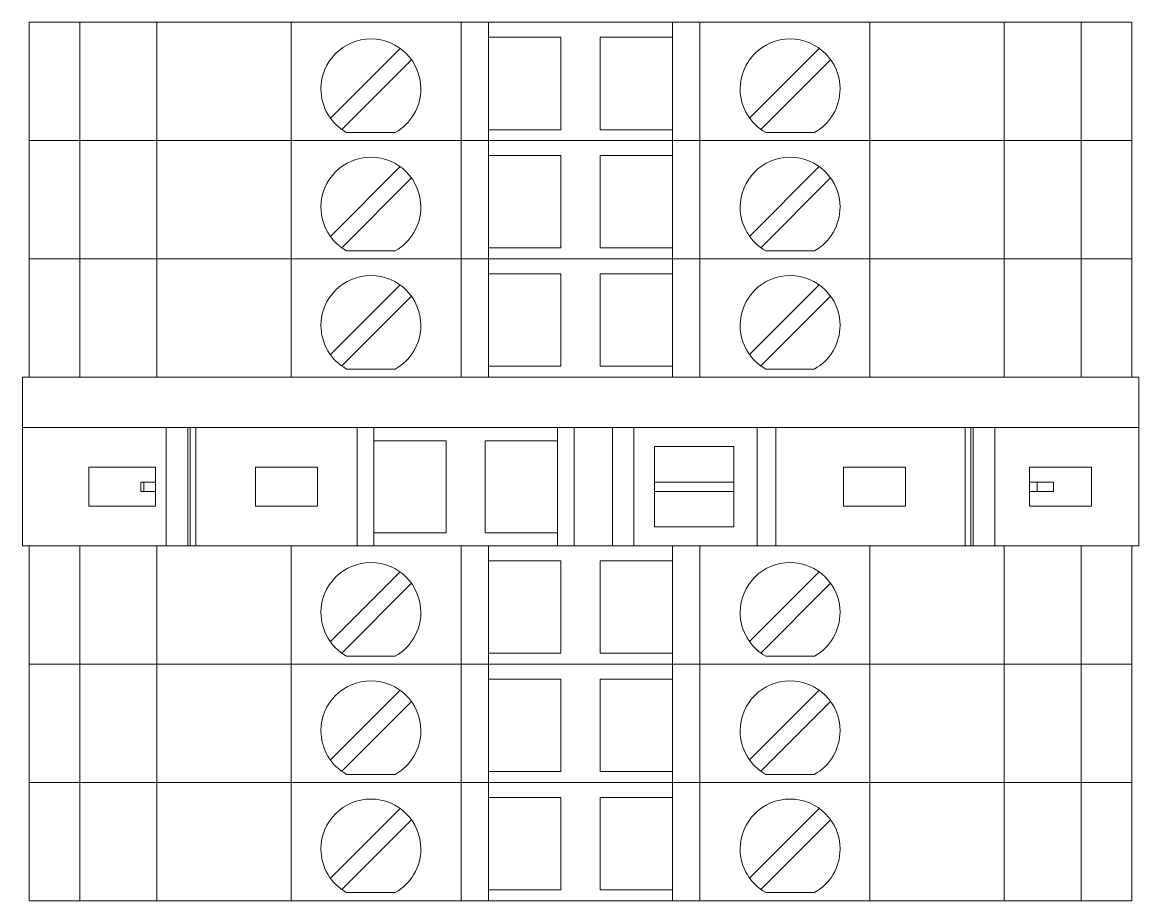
# Model space of a CAD drawing. Header units: millimetres. Extents: x 1880 to 4113, y 771 to 2990.
# Drawn here: x 2250.29 to 2298.89, y 1409.61 to 1447.86 of the extents above; entities that cross this region are included whole.
import ezdxf

# ---------------------------------------------------------------- set-up
doc = ezdxf.new("R2010")
doc.units = ezdxf.units.MM
doc.layers.add('000-PI-Oprema', color=30, linetype='Continuous', lineweight=5)
doc.layers.add('000-PI-ORMAR', color=2, linetype='Continuous')

msp = doc.modelspace()

# ---------------------------------------------------------------- linework, layer by layer
at = {"color": 0, "linetype": 'ByBlock', "lineweight": 0, "ltscale": 0.25}
msp.add_lwpolyline([(2250.29, 1432.413), (2250.29, 1425.063), (2298.89, 1425.063), (2298.89, 1432.413), (2250.29, 1432.413)], dxfattribs=at)
at = {"layer": '000-PI-Oprema', "color": 0, "linetype": 'ByBlock', "lineweight": 0}
for p, q in [((2250.29, 1432.413), (2250.29, 1425.063)), ((2298.89, 1432.413), (2250.29, 1432.413)), ((2298.89, 1425.063), (2298.89, 1432.413)), ((2256.555, 1430.213), (2250.29, 1430.213)), ((2256.555, 1425.063), (2256.555, 1430.213)), ((2257.492, 1430.213), (2256.555, 1430.213)), ((2257.492, 1425.063), (2257.492, 1430.213)), ((2257.592, 1430.213), (2257.492, 1430.213)), ((2257.592, 1430.213), (2257.592, 1425.063)), ((2257.85, 1430.213), (2257.592, 1430.213)), ((2257.85, 1430.213), (2257.85, 1425.063)), ((2264.871, 1430.213), (2257.85, 1430.213)), ((2264.871, 1430.213), (2265.59, 1430.213)), ((2264.871, 1425.063), (2264.871, 1430.213)), ((2265.59, 1429.638), (2265.59, 1430.213)), ((2265.59, 1430.213), (2273.59, 1430.213)), ((2273.59, 1430.213), (2273.59, 1429.638)), ((2273.59, 1430.213), (2274.308, 1430.213)), ((2274.308, 1430.213), (2275.98, 1430.213)), ((2274.308, 1425.063), (2274.308, 1430.213)), ((2276.905, 1430.213), (2275.98, 1430.213)), ((2275.98, 1430.213), (2275.98, 1425.063)), ((2282.279, 1430.213), (2276.905, 1430.213)), ((2276.905, 1430.213), (2276.905, 1425.063)), ((2282.279, 1430.213), (2282.279, 1425.063)), ((2283.099, 1430.213), (2282.279, 1430.213)), ((2283.099, 1425.063), (2283.099, 1430.213)), ((2283.099, 1430.213), (2291.329, 1430.213)), ((2291.329, 1430.213), (2291.329, 1425.063)), ((2291.329, 1430.213), (2291.587, 1430.213)), ((2291.587, 1425.063), (2291.587, 1430.213)), ((2291.587, 1430.213), (2291.688, 1430.213)), ((2292.624, 1430.213), (2291.688, 1430.213)), ((2291.688, 1425.063), (2291.688, 1430.213)), ((2292.624, 1430.213), (2298.89, 1430.213)), ((2292.624, 1425.063), (2292.624, 1430.213)), ((2265.59, 1425.638), (2265.59, 1429.638)), ((2265.59, 1429.638), (2268.74, 1429.638)), ((2268.74, 1429.638), (2268.74, 1425.638)), ((2270.44, 1429.638), (2273.59, 1429.638)), ((2270.44, 1425.638), (2270.44, 1429.638)), ((2273.59, 1429.638), (2273.59, 1425.638)), ((2277.815, 1429.388), (2281.265, 1429.388)), ((2277.815, 1427.838), (2277.815, 1429.388)), ((2281.265, 1429.388), (2281.265, 1427.838)), ((2253.19, 1426.788), (2253.19, 1428.488)), ((2253.19, 1428.488), (2256.09, 1428.488)), ((2256.09, 1428.488), (2256.09, 1427.838)), ((2260.44, 1428.488), (2263.14, 1428.488)), ((2260.44, 1426.788), (2260.44, 1428.488)), ((2263.14, 1428.488), (2263.14, 1426.788)), ((2286.04, 1428.488), (2288.74, 1428.488)), ((2286.04, 1426.788), (2286.04, 1428.488)), ((2288.74, 1428.488), (2288.74, 1426.788)), ((2294.14, 1427.838), (2294.14, 1428.488)), ((2294.14, 1428.488), (2296.84, 1428.488)), ((2296.84, 1428.488), (2296.84, 1426.788)), ((2255.575, 1427.838), (2255.444, 1427.838)), ((2255.444, 1427.438), (2255.444, 1427.838)), ((2255.575, 1427.438), (2255.444, 1427.438)), ((2255.575, 1427.838), (2255.575, 1427.438)), ((2255.575, 1427.838), (2256.09, 1427.838)), ((2255.575, 1427.438), (2256.09, 1427.438)), ((2256.09, 1427.838), (2256.09, 1427.438)), ((2256.09, 1427.438), (2256.09, 1426.788)), ((2277.815, 1427.838), (2281.265, 1427.838)), ((2277.815, 1427.438), (2277.815, 1427.838)), ((2277.815, 1427.438), (2281.265, 1427.438)), ((2277.815, 1425.888), (2277.815, 1427.438)), ((2281.265, 1427.838), (2281.265, 1427.438)), ((2281.265, 1427.438), (2281.265, 1425.888)), ((2294.14, 1427.438), (2294.14, 1427.838)), ((2294.14, 1427.838), (2294.475, 1427.838)), ((2294.14, 1427.438), (2294.475, 1427.438)), ((2294.14, 1426.788), (2294.14, 1427.438)), ((2294.475, 1427.838), (2294.475, 1427.438)), ((2295.175, 1427.838), (2294.475, 1427.838)), ((2295.175, 1427.438), (2294.475, 1427.438)), ((2295.175, 1427.838), (2295.175, 1427.438)), ((2256.09, 1426.788), (2253.19, 1426.788)), ((2263.14, 1426.788), (2260.44, 1426.788)), ((2288.74, 1426.788), (2286.04, 1426.788)), ((2296.84, 1426.788), (2294.14, 1426.788)), ((2268.74, 1425.638), (2265.59, 1425.638)), ((2265.59, 1425.063), (2265.59, 1425.638)), ((2273.59, 1425.638), (2270.44, 1425.638)), ((2273.59, 1425.638), (2273.59, 1425.063)), ((2281.265, 1425.888), (2277.815, 1425.888)), ((2257.492, 1425.063), (2256.555, 1425.063)), ((2257.592, 1425.063), (2257.492, 1425.063)), ((2257.85, 1425.063), (2257.592, 1425.063)), ((2264.871, 1425.063), (2265.59, 1425.063))]:
    msp.add_line(p, q, dxfattribs=at)
at = {"layer": '000-PI-Oprema', "color": 0, "linetype": 'ByBlock', "lineweight": 0, "ltscale": 0.25}
msp.add_line((2298.89, 1425.063), (2250.29, 1425.063), dxfattribs=at)
at = {"layer": '000-PI-ORMAR', "color": 0, "linetype": 'ByBlock', "lineweight": 0}
for p, q in [((2250.59, 1447.863), (2250.59, 1447.863)), ((2250.59, 1447.863), (2251.272, 1447.863)), ((2250.59, 1442.713), (2250.59, 1447.863)), ((2251.59, 1447.863), (2251.272, 1447.863)), ((2251.59, 1447.863), (2251.59, 1447.863)), ((2252.79, 1447.863), (2251.59, 1447.863)), ((2252.79, 1447.863), (2252.79, 1447.863)), ((2254.381, 1447.863), (2252.79, 1447.863)), ((2252.79, 1442.713), (2252.79, 1447.863)), ((2256.524, 1447.863), (2254.381, 1447.863)), ((2254.84, 1447.863), (2254.84, 1447.863)), ((2256.151, 1442.713), (2256.151, 1447.863)), ((2256.907, 1447.863), (2256.524, 1447.863)), ((2259.415, 1447.863), (2256.907, 1447.863)), ((2257.39, 1447.863), (2257.39, 1447.863)), ((2258.29, 1447.863), (2258.29, 1447.863)), ((2261.99, 1447.863), (2259.415, 1447.863)), ((2269.39, 1447.863), (2261.99, 1447.863)), ((2261.99, 1442.713), (2261.99, 1447.863)), ((2270.59, 1447.863), (2269.39, 1447.863)), ((2269.39, 1442.713), (2269.39, 1447.863)), ((2270.59, 1447.863), (2270.59, 1447.863)), ((2278.59, 1447.863), (2270.59, 1447.863)), ((2270.59, 1442.713), (2270.59, 1447.863)), ((2278.59, 1447.863), (2278.59, 1447.863)), ((2279.79, 1447.863), (2278.59, 1447.863)), ((2278.59, 1442.713), (2278.59, 1447.863)), ((2287.19, 1447.863), (2279.79, 1447.863)), ((2279.79, 1442.713), (2279.79, 1447.863)), ((2284.39, 1447.863), (2284.39, 1447.863)), ((2289.764, 1447.863), (2287.19, 1447.863)), ((2287.19, 1442.713), (2287.19, 1447.863)), ((2289.44, 1447.863), (2289.44, 1447.863)), ((2292.272, 1447.863), (2289.764, 1447.863)), ((2292.09, 1447.863), (2292.09, 1447.863)), ((2292.655, 1447.863), (2292.272, 1447.863)), ((2294.798, 1447.863), (2292.655, 1447.863)), ((2293.029, 1442.713), (2293.029, 1447.863)), ((2294.34, 1447.863), (2294.34, 1447.863)), ((2296.39, 1447.863), (2294.798, 1447.863)), ((2296.39, 1447.863), (2296.39, 1447.863)), ((2296.39, 1447.863), (2298.59, 1447.863)), ((2296.39, 1442.713), (2296.39, 1447.863)), ((2298.59, 1447.863), (2298.59, 1447.863)), ((2298.59, 1442.713), (2298.59, 1447.863)), ((2270.59, 1447.213), (2270.59, 1447.213)), ((2270.59, 1447.213), (2273.74, 1447.213)), ((2273.74, 1447.213), (2273.74, 1443.188)), ((2273.74, 1447.213), (2273.74, 1447.213)), ((2275.44, 1447.213), (2278.59, 1447.213)), ((2275.44, 1443.188), (2275.44, 1447.213)), ((2275.44, 1447.213), (2275.44, 1447.213)), ((2278.59, 1447.213), (2278.59, 1447.213)), ((2266.735, 1446.729), (2263.699, 1443.693)), ((2266.735, 1446.729), (2266.735, 1446.729)), ((2284.985, 1446.729), (2281.949, 1443.693)), ((2284.985, 1446.729), (2284.985, 1446.729)), ((2264.194, 1443.198), (2267.23, 1446.234)), ((2267.23, 1446.234), (2267.23, 1446.234)), ((2269.39, 1443.663), (2269.39, 1446.263)), ((2269.39, 1446.263), (2269.39, 1446.263)), ((2279.79, 1446.263), (2279.79, 1446.263)), ((2279.79, 1443.663), (2279.79, 1446.263)), ((2282.444, 1443.198), (2285.48, 1446.234)), ((2285.48, 1446.234), (2285.48, 1446.234)), ((2263.699, 1443.693), (2263.699, 1443.693)), ((2269.39, 1443.663), (2269.39, 1443.663)), ((2279.79, 1443.663), (2279.79, 1443.663)), ((2281.949, 1443.693), (2281.949, 1443.693)), ((2264.194, 1443.198), (2264.194, 1443.198)), ((2264.406, 1443.063), (2264.406, 1443.063)), ((2264.406, 1443.063), (2266.523, 1443.063)), ((2266.523, 1443.063), (2266.523, 1443.063)), ((2270.59, 1443.188), (2270.59, 1443.188)), ((2273.74, 1443.188), (2270.59, 1443.188)), ((2273.74, 1443.188), (2273.74, 1443.188)), ((2278.59, 1443.188), (2275.44, 1443.188)), ((2275.44, 1443.188), (2275.44, 1443.188)), ((2278.59, 1443.188), (2278.59, 1443.188)), ((2282.444, 1443.198), (2282.444, 1443.198)), ((2282.656, 1443.063), (2282.656, 1443.063)), ((2282.656, 1443.063), (2284.773, 1443.063)), ((2284.773, 1443.063), (2284.773, 1443.063)), ((2250.59, 1442.713), (2250.59, 1442.713)), ((2250.59, 1442.713), (2251.272, 1442.713)), ((2250.59, 1442.713), (2250.59, 1442.713)), ((2250.59, 1442.713), (2251.272, 1442.713)), ((2250.59, 1437.563), (2250.59, 1442.713)), ((2251.59, 1442.713), (2251.272, 1442.713)), ((2251.59, 1442.713), (2251.272, 1442.713)), ((2252.79, 1442.713), (2251.59, 1442.713)), ((2251.59, 1442.713), (2251.59, 1442.713)), ((2251.59, 1442.713), (2251.59, 1442.713)), ((2252.79, 1442.713), (2251.59, 1442.713)), ((2252.09, 1442.713), (2252.09, 1442.713)), ((2254.381, 1442.713), (2252.79, 1442.713)), ((2252.79, 1442.713), (2252.79, 1442.713)), ((2252.79, 1442.713), (2252.79, 1442.713)), ((2254.381, 1442.713), (2252.79, 1442.713)), ((2252.79, 1437.563), (2252.79, 1442.713)), ((2256.524, 1442.713), (2254.381, 1442.713)), ((2256.524, 1442.713), (2254.381, 1442.713)), ((2254.84, 1442.713), (2254.84, 1442.713)), ((2254.84, 1442.713), (2254.84, 1442.713)), ((2256.151, 1437.563), (2256.151, 1442.713)), ((2256.524, 1442.713), (2256.907, 1442.713)), ((2256.907, 1442.713), (2256.524, 1442.713)), ((2256.907, 1442.713), (2259.415, 1442.713)), ((2259.415, 1442.713), (2256.907, 1442.713)), ((2257.39, 1442.713), (2257.39, 1442.713)), ((2257.39, 1442.713), (2257.39, 1442.713)), ((2258.29, 1442.713), (2258.29, 1442.713)), ((2258.29, 1442.713), (2258.29, 1442.713)), ((2258.59, 1442.713), (2258.59, 1442.713)), ((2261.99, 1442.713), (2259.415, 1442.713)), ((2261.99, 1442.713), (2259.415, 1442.713)), ((2269.39, 1442.713), (2261.99, 1442.713)), ((2269.39, 1442.713), (2261.99, 1442.713)), ((2261.99, 1437.563), (2261.99, 1442.713)), ((2270.59, 1442.713), (2269.39, 1442.713)), ((2270.59, 1442.713), (2269.39, 1442.713)), ((2269.39, 1437.563), (2269.39, 1442.713)), ((2278.59, 1442.713), (2270.59, 1442.713)), ((2270.59, 1442.713), (2270.59, 1442.713)), ((2270.59, 1442.713), (2270.59, 1442.713)), ((2278.59, 1442.713), (2270.59, 1442.713)), ((2270.59, 1437.563), (2270.59, 1442.713)), ((2279.79, 1442.713), (2278.59, 1442.713)), ((2278.59, 1442.713), (2278.59, 1442.713)), ((2278.59, 1442.713), (2278.59, 1442.713)), ((2279.79, 1442.713), (2278.59, 1442.713)), ((2278.59, 1437.563), (2278.59, 1442.713)), ((2287.19, 1442.713), (2279.79, 1442.713)), ((2287.19, 1442.713), (2279.79, 1442.713)), ((2279.79, 1437.563), (2279.79, 1442.713)), ((2284.39, 1442.713), (2284.39, 1442.713)), ((2284.39, 1442.713), (2284.39, 1442.713)), ((2289.764, 1442.713), (2287.19, 1442.713)), ((2289.764, 1442.713), (2287.19, 1442.713)), ((2287.19, 1437.563), (2287.19, 1442.713)), ((2289.44, 1442.713), (2289.44, 1442.713)), ((2289.44, 1442.713), (2289.44, 1442.713)), ((2289.764, 1442.713), (2292.272, 1442.713)), ((2292.272, 1442.713), (2289.764, 1442.713)), ((2290.59, 1442.713), (2290.59, 1442.713)), ((2292.09, 1442.713), (2292.09, 1442.713)), ((2292.09, 1442.713), (2292.09, 1442.713)), ((2292.272, 1442.713), (2292.655, 1442.713)), ((2292.655, 1442.713), (2292.272, 1442.713)), ((2294.798, 1442.713), (2292.655, 1442.713)), ((2294.798, 1442.713), (2292.655, 1442.713)), ((2293.029, 1437.563), (2293.029, 1442.713)), ((2294.34, 1442.713), (2294.34, 1442.713)), ((2294.34, 1442.713), (2294.34, 1442.713)), ((2296.39, 1442.713), (2294.798, 1442.713)), ((2296.39, 1442.713), (2294.798, 1442.713)), ((2296.39, 1442.713), (2298.59, 1442.713)), ((2296.39, 1442.713), (2296.39, 1442.713)), ((2296.39, 1442.713), (2296.39, 1442.713)), ((2296.39, 1442.713), (2298.59, 1442.713)), ((2296.39, 1437.563), (2296.39, 1442.713)), ((2298.59, 1442.713), (2298.59, 1442.713)), ((2298.59, 1442.713), (2298.59, 1442.713)), ((2298.59, 1437.563), (2298.59, 1442.713)), ((2270.59, 1442.063), (2270.59, 1442.063)), ((2270.59, 1442.063), (2273.74, 1442.063)), ((2273.74, 1442.063), (2273.74, 1438.038)), ((2273.74, 1442.063), (2273.74, 1442.063)), ((2275.44, 1442.063), (2278.59, 1442.063)), ((2275.44, 1438.038), (2275.44, 1442.063)), ((2275.44, 1442.063), (2275.44, 1442.063)), ((2278.59, 1442.063), (2278.59, 1442.063)), ((2266.735, 1441.579), (2263.699, 1438.543)), ((2266.735, 1441.579), (2266.735, 1441.579)), ((2284.985, 1441.579), (2281.949, 1438.543)), ((2284.985, 1441.579), (2284.985, 1441.579)), ((2264.194, 1438.048), (2267.23, 1441.084)), ((2267.23, 1441.084), (2267.23, 1441.084)), ((2269.39, 1438.513), (2269.39, 1441.113)), ((2269.39, 1441.113), (2269.39, 1441.113)), ((2279.79, 1441.113), (2279.79, 1441.113)), ((2279.79, 1438.513), (2279.79, 1441.113)), ((2282.444, 1438.048), (2285.48, 1441.084)), ((2285.48, 1441.084), (2285.48, 1441.084)), ((2263.699, 1438.543), (2263.699, 1438.543)), ((2269.39, 1438.513), (2269.39, 1438.513)), ((2279.79, 1438.513), (2279.79, 1438.513)), ((2281.949, 1438.543), (2281.949, 1438.543)), ((2264.194, 1438.048), (2264.194, 1438.048)), ((2264.406, 1437.913), (2264.406, 1437.913)), ((2264.406, 1437.913), (2266.523, 1437.913)), ((2266.523, 1437.913), (2266.523, 1437.913)), ((2270.59, 1438.038), (2270.59, 1438.038)), ((2273.74, 1438.038), (2270.59, 1438.038)), ((2273.74, 1438.038), (2273.74, 1438.038)), ((2278.59, 1438.038), (2275.44, 1438.038)), ((2275.44, 1438.038), (2275.44, 1438.038)), ((2278.59, 1438.038), (2278.59, 1438.038)), ((2282.444, 1438.048), (2282.444, 1438.048)), ((2282.656, 1437.913), (2282.656, 1437.913)), ((2282.656, 1437.913), (2284.773, 1437.913)), ((2284.773, 1437.913), (2284.773, 1437.913)), ((2250.59, 1437.563), (2250.59, 1437.563)), ((2250.59, 1437.563), (2251.272, 1437.563)), ((2250.59, 1437.563), (2250.59, 1437.563)), ((2250.59, 1437.563), (2251.272, 1437.563)), ((2250.59, 1432.413), (2250.59, 1437.563)), ((2251.59, 1437.563), (2251.272, 1437.563)), ((2251.59, 1437.563), (2251.272, 1437.563)), ((2252.79, 1437.563), (2251.59, 1437.563)), ((2251.59, 1437.563), (2251.59, 1437.563)), ((2251.59, 1437.563), (2251.59, 1437.563)), ((2252.79, 1437.563), (2251.59, 1437.563)), ((2252.09, 1437.563), (2252.09, 1437.563)), ((2254.381, 1437.563), (2252.79, 1437.563)), ((2252.79, 1437.563), (2252.79, 1437.563)), ((2252.79, 1437.563), (2252.79, 1437.563)), ((2254.381, 1437.563), (2252.79, 1437.563)), ((2252.79, 1432.413), (2252.79, 1437.563)), ((2256.524, 1437.563), (2254.381, 1437.563)), ((2256.524, 1437.563), (2254.381, 1437.563)), ((2254.84, 1437.563), (2254.84, 1437.563)), ((2254.84, 1437.563), (2254.84, 1437.563)), ((2256.151, 1432.413), (2256.151, 1437.563)), ((2256.524, 1437.563), (2256.907, 1437.563)), ((2256.907, 1437.563), (2256.524, 1437.563)), ((2256.907, 1437.563), (2259.415, 1437.563)), ((2259.415, 1437.563), (2256.907, 1437.563)), ((2257.39, 1437.563), (2257.39, 1437.563)), ((2257.39, 1437.563), (2257.39, 1437.563)), ((2258.29, 1437.563), (2258.29, 1437.563)), ((2258.29, 1437.563), (2258.29, 1437.563)), ((2258.59, 1437.563), (2258.59, 1437.563)), ((2261.99, 1437.563), (2259.415, 1437.563)), ((2261.99, 1437.563), (2259.415, 1437.563)), ((2269.39, 1437.563), (2261.99, 1437.563)), ((2269.39, 1437.563), (2261.99, 1437.563)), ((2261.99, 1432.413), (2261.99, 1437.563)), ((2270.59, 1437.563), (2269.39, 1437.563)), ((2270.59, 1437.563), (2269.39, 1437.563)), ((2269.39, 1432.413), (2269.39, 1437.563)), ((2278.59, 1437.563), (2270.59, 1437.563)), ((2270.59, 1437.563), (2270.59, 1437.563)), ((2270.59, 1437.563), (2270.59, 1437.563)), ((2278.59, 1437.563), (2270.59, 1437.563)), ((2270.59, 1432.413), (2270.59, 1437.563)), ((2279.79, 1437.563), (2278.59, 1437.563)), ((2278.59, 1437.563), (2278.59, 1437.563)), ((2278.59, 1437.563), (2278.59, 1437.563)), ((2279.79, 1437.563), (2278.59, 1437.563)), ((2278.59, 1432.413), (2278.59, 1437.563)), ((2287.19, 1437.563), (2279.79, 1437.563)), ((2287.19, 1437.563), (2279.79, 1437.563)), ((2279.79, 1432.413), (2279.79, 1437.563)), ((2284.39, 1437.563), (2284.39, 1437.563)), ((2284.39, 1437.563), (2284.39, 1437.563)), ((2289.764, 1437.563), (2287.19, 1437.563)), ((2289.764, 1437.563), (2287.19, 1437.563)), ((2287.19, 1432.413), (2287.19, 1437.563)), ((2289.44, 1437.563), (2289.44, 1437.563)), ((2289.44, 1437.563), (2289.44, 1437.563)), ((2289.764, 1437.563), (2292.272, 1437.563)), ((2292.272, 1437.563), (2289.764, 1437.563)), ((2290.59, 1437.563), (2290.59, 1437.563)), ((2292.09, 1437.563), (2292.09, 1437.563)), ((2292.09, 1437.563), (2292.09, 1437.563)), ((2292.272, 1437.563), (2292.655, 1437.563)), ((2292.655, 1437.563), (2292.272, 1437.563)), ((2294.798, 1437.563), (2292.655, 1437.563)), ((2294.798, 1437.563), (2292.655, 1437.563)), ((2293.029, 1432.413), (2293.029, 1437.563)), ((2294.34, 1437.563), (2294.34, 1437.563)), ((2294.34, 1437.563), (2294.34, 1437.563)), ((2296.39, 1437.563), (2294.798, 1437.563)), ((2296.39, 1437.563), (2294.798, 1437.563)), ((2296.39, 1437.563), (2298.59, 1437.563)), ((2296.39, 1437.563), (2296.39, 1437.563)), ((2296.39, 1437.563), (2296.39, 1437.563)), ((2296.39, 1437.563), (2298.59, 1437.563)), ((2296.39, 1432.413), (2296.39, 1437.563)), ((2298.59, 1437.563), (2298.59, 1437.563)), ((2298.59, 1437.563), (2298.59, 1437.563)), ((2298.59, 1432.413), (2298.59, 1437.563)), ((2270.59, 1436.913), (2270.59, 1436.913)), ((2270.59, 1436.913), (2273.74, 1436.913)), ((2273.74, 1436.913), (2273.74, 1432.888)), ((2273.74, 1436.913), (2273.74, 1436.913)), ((2275.44, 1436.913), (2278.59, 1436.913)), ((2275.44, 1432.888), (2275.44, 1436.913)), ((2275.44, 1436.913), (2275.44, 1436.913)), ((2278.59, 1436.913), (2278.59, 1436.913)), ((2266.735, 1436.429), (2263.699, 1433.393)), ((2266.735, 1436.429), (2266.735, 1436.429)), ((2284.985, 1436.429), (2281.949, 1433.393)), ((2284.985, 1436.429), (2284.985, 1436.429)), ((2264.194, 1432.898), (2267.23, 1435.934)), ((2267.23, 1435.934), (2267.23, 1435.934)), ((2269.39, 1433.363), (2269.39, 1435.963)), ((2269.39, 1435.963), (2269.39, 1435.963)), ((2279.79, 1435.963), (2279.79, 1435.963)), ((2279.79, 1433.363), (2279.79, 1435.963)), ((2282.444, 1432.898), (2285.48, 1435.934)), ((2285.48, 1435.934), (2285.48, 1435.934)), ((2263.699, 1433.393), (2263.699, 1433.393)), ((2269.39, 1433.363), (2269.39, 1433.363)), ((2279.79, 1433.363), (2279.79, 1433.363)), ((2281.949, 1433.393), (2281.949, 1433.393)), ((2264.194, 1432.898), (2264.194, 1432.898)), ((2264.406, 1432.763), (2264.406, 1432.763)), ((2264.406, 1432.763), (2266.523, 1432.763)), ((2266.523, 1432.763), (2266.523, 1432.763)), ((2270.59, 1432.888), (2270.59, 1432.888)), ((2273.74, 1432.888), (2270.59, 1432.888)), ((2273.74, 1432.888), (2273.74, 1432.888)), ((2278.59, 1432.888), (2275.44, 1432.888)), ((2275.44, 1432.888), (2275.44, 1432.888)), ((2278.59, 1432.888), (2278.59, 1432.888)), ((2282.444, 1432.898), (2282.444, 1432.898)), ((2282.656, 1432.763), (2282.656, 1432.763)), ((2282.656, 1432.763), (2284.773, 1432.763)), ((2284.773, 1432.763), (2284.773, 1432.763)), ((2250.59, 1432.413), (2250.59, 1432.413)), ((2250.59, 1432.413), (2251.272, 1432.413)), ((2251.59, 1432.413), (2251.272, 1432.413)), ((2252.79, 1432.413), (2251.59, 1432.413)), ((2251.59, 1432.413), (2251.59, 1432.413)), ((2252.09, 1432.413), (2252.09, 1432.413)), ((2254.381, 1432.413), (2252.79, 1432.413)), ((2252.79, 1432.413), (2252.79, 1432.413)), ((2256.524, 1432.413), (2254.381, 1432.413)), ((2254.84, 1432.413), (2254.84, 1432.413)), ((2256.524, 1432.413), (2256.907, 1432.413)), ((2256.907, 1432.413), (2259.415, 1432.413)), ((2257.39, 1432.413), (2257.39, 1432.413)), ((2258.29, 1432.413), (2258.29, 1432.413)), ((2258.59, 1432.413), (2258.59, 1432.413)), ((2261.99, 1432.413), (2259.415, 1432.413)), ((2269.39, 1432.413), (2261.99, 1432.413)), ((2270.59, 1432.413), (2269.39, 1432.413)), ((2278.59, 1432.413), (2270.59, 1432.413)), ((2270.59, 1432.413), (2270.59, 1432.413)), ((2279.79, 1432.413), (2278.59, 1432.413)), ((2278.59, 1432.413), (2278.59, 1432.413)), ((2287.19, 1432.413), (2279.79, 1432.413)), ((2284.39, 1432.413), (2284.39, 1432.413)), ((2289.764, 1432.413), (2287.19, 1432.413)), ((2289.44, 1432.413), (2289.44, 1432.413)), ((2289.764, 1432.413), (2292.272, 1432.413)), ((2290.59, 1432.413), (2290.59, 1432.413)), ((2292.09, 1432.413), (2292.09, 1432.413)), ((2292.272, 1432.413), (2292.655, 1432.413)), ((2294.798, 1432.413), (2292.655, 1432.413)), ((2294.34, 1432.413), (2294.34, 1432.413)), ((2296.39, 1432.413), (2294.798, 1432.413)), ((2296.39, 1432.413), (2298.59, 1432.413)), ((2296.39, 1432.413), (2296.39, 1432.413)), ((2298.59, 1432.413), (2298.59, 1432.413)), ((2250.59, 1425.063), (2250.59, 1425.063)), ((2250.59, 1425.063), (2251.272, 1425.063)), ((2250.59, 1419.913), (2250.59, 1425.063)), ((2251.59, 1425.063), (2251.272, 1425.063)), ((2251.59, 1425.063), (2251.59, 1425.063)), ((2252.79, 1425.063), (2251.59, 1425.063)), ((2252.79, 1425.063), (2252.79, 1425.063)), ((2254.381, 1425.063), (2252.79, 1425.063)), ((2252.79, 1419.913), (2252.79, 1425.063)), ((2256.524, 1425.063), (2254.381, 1425.063)), ((2254.84, 1425.063), (2254.84, 1425.063)), ((2256.151, 1419.913), (2256.151, 1425.063)), ((2256.907, 1425.063), (2256.524, 1425.063)), ((2259.415, 1425.063), (2256.907, 1425.063)), ((2257.39, 1425.063), (2257.39, 1425.063)), ((2258.29, 1425.063), (2258.29, 1425.063)), ((2261.99, 1425.063), (2259.415, 1425.063)), ((2269.39, 1425.063), (2261.99, 1425.063)), ((2261.99, 1419.913), (2261.99, 1425.063)), ((2270.59, 1425.063), (2269.39, 1425.063)), ((2269.39, 1419.913), (2269.39, 1425.063)), ((2270.59, 1425.063), (2270.59, 1425.063)), ((2278.59, 1425.063), (2270.59, 1425.063)), ((2270.59, 1419.913), (2270.59, 1425.063)), ((2278.59, 1425.063), (2278.59, 1425.063)), ((2279.79, 1425.063), (2278.59, 1425.063)), ((2278.59, 1419.913), (2278.59, 1425.063)), ((2287.19, 1425.063), (2279.79, 1425.063)), ((2279.79, 1419.913), (2279.79, 1425.063)), ((2284.39, 1425.063), (2284.39, 1425.063)), ((2289.764, 1425.063), (2287.19, 1425.063)), ((2287.19, 1419.913), (2287.19, 1425.063)), ((2289.44, 1425.063), (2289.44, 1425.063)), ((2292.272, 1425.063), (2289.764, 1425.063)), ((2292.09, 1425.063), (2292.09, 1425.063)), ((2292.655, 1425.063), (2292.272, 1425.063)), ((2294.798, 1425.063), (2292.655, 1425.063)), ((2293.029, 1419.913), (2293.029, 1425.063)), ((2294.34, 1425.063), (2294.34, 1425.063)), ((2296.39, 1425.063), (2294.798, 1425.063)), ((2296.39, 1425.063), (2296.39, 1425.063)), ((2296.39, 1425.063), (2298.59, 1425.063)), ((2296.39, 1419.913), (2296.39, 1425.063)), ((2298.59, 1425.063), (2298.59, 1425.063)), ((2298.59, 1419.913), (2298.59, 1425.063)), ((2270.59, 1424.413), (2270.59, 1424.413)), ((2270.59, 1424.413), (2273.74, 1424.413)), ((2273.74, 1424.413), (2273.74, 1420.388)), ((2273.74, 1424.413), (2273.74, 1424.413)), ((2275.44, 1424.413), (2278.59, 1424.413)), ((2275.44, 1420.388), (2275.44, 1424.413)), ((2275.44, 1424.413), (2275.44, 1424.413)), ((2278.59, 1424.413), (2278.59, 1424.413)), ((2266.735, 1423.929), (2263.699, 1420.893)), ((2266.735, 1423.929), (2266.735, 1423.929)), ((2284.985, 1423.929), (2281.949, 1420.893)), ((2284.985, 1423.929), (2284.985, 1423.929)), ((2264.194, 1420.398), (2267.23, 1423.434)), ((2267.23, 1423.434), (2267.23, 1423.434)), ((2269.39, 1420.863), (2269.39, 1423.463)), ((2269.39, 1423.463), (2269.39, 1423.463)), ((2279.79, 1423.463), (2279.79, 1423.463)), ((2279.79, 1420.863), (2279.79, 1423.463)), ((2282.444, 1420.398), (2285.48, 1423.434)), ((2285.48, 1423.434), (2285.48, 1423.434)), ((2263.699, 1420.893), (2263.699, 1420.893)), ((2269.39, 1420.863), (2269.39, 1420.863)), ((2279.79, 1420.863), (2279.79, 1420.863)), ((2281.949, 1420.893), (2281.949, 1420.893)), ((2264.194, 1420.398), (2264.194, 1420.398)), ((2264.406, 1420.263), (2264.406, 1420.263)), ((2264.406, 1420.263), (2266.523, 1420.263)), ((2266.523, 1420.263), (2266.523, 1420.263)), ((2270.59, 1420.388), (2270.59, 1420.388)), ((2273.74, 1420.388), (2270.59, 1420.388)), ((2273.74, 1420.388), (2273.74, 1420.388)), ((2278.59, 1420.388), (2275.44, 1420.388)), ((2275.44, 1420.388), (2275.44, 1420.388)), ((2278.59, 1420.388), (2278.59, 1420.388)), ((2282.444, 1420.398), (2282.444, 1420.398)), ((2282.656, 1420.263), (2282.656, 1420.263)), ((2282.656, 1420.263), (2284.773, 1420.263)), ((2284.773, 1420.263), (2284.773, 1420.263)), ((2250.59, 1419.913), (2250.59, 1419.913)), ((2250.59, 1419.913), (2251.272, 1419.913)), ((2250.59, 1419.913), (2250.59, 1419.913)), ((2250.59, 1419.913), (2251.272, 1419.913)), ((2250.59, 1414.763), (2250.59, 1419.913)), ((2251.59, 1419.913), (2251.272, 1419.913)), ((2251.59, 1419.913), (2251.272, 1419.913)), ((2252.79, 1419.913), (2251.59, 1419.913)), ((2251.59, 1419.913), (2251.59, 1419.913)), ((2251.59, 1419.913), (2251.59, 1419.913)), ((2252.79, 1419.913), (2251.59, 1419.913)), ((2252.09, 1419.913), (2252.09, 1419.913)), ((2254.381, 1419.913), (2252.79, 1419.913)), ((2252.79, 1419.913), (2252.79, 1419.913)), ((2252.79, 1419.913), (2252.79, 1419.913)), ((2254.381, 1419.913), (2252.79, 1419.913)), ((2252.79, 1414.763), (2252.79, 1419.913)), ((2256.524, 1419.913), (2254.381, 1419.913)), ((2256.524, 1419.913), (2254.381, 1419.913)), ((2254.84, 1419.913), (2254.84, 1419.913)), ((2254.84, 1419.913), (2254.84, 1419.913)), ((2256.151, 1414.763), (2256.151, 1419.913)), ((2256.524, 1419.913), (2256.907, 1419.913)), ((2256.907, 1419.913), (2256.524, 1419.913)), ((2256.907, 1419.913), (2259.415, 1419.913)), ((2259.415, 1419.913), (2256.907, 1419.913)), ((2257.39, 1419.913), (2257.39, 1419.913)), ((2257.39, 1419.913), (2257.39, 1419.913)), ((2258.29, 1419.913), (2258.29, 1419.913)), ((2258.29, 1419.913), (2258.29, 1419.913)), ((2258.59, 1419.913), (2258.59, 1419.913)), ((2261.99, 1419.913), (2259.415, 1419.913)), ((2261.99, 1419.913), (2259.415, 1419.913)), ((2269.39, 1419.913), (2261.99, 1419.913)), ((2269.39, 1419.913), (2261.99, 1419.913)), ((2261.99, 1414.763), (2261.99, 1419.913)), ((2270.59, 1419.913), (2269.39, 1419.913)), ((2270.59, 1419.913), (2269.39, 1419.913)), ((2269.39, 1414.763), (2269.39, 1419.913)), ((2278.59, 1419.913), (2270.59, 1419.913)), ((2270.59, 1419.913), (2270.59, 1419.913)), ((2270.59, 1419.913), (2270.59, 1419.913)), ((2278.59, 1419.913), (2270.59, 1419.913)), ((2270.59, 1414.763), (2270.59, 1419.913)), ((2279.79, 1419.913), (2278.59, 1419.913)), ((2278.59, 1419.913), (2278.59, 1419.913)), ((2278.59, 1419.913), (2278.59, 1419.913)), ((2279.79, 1419.913), (2278.59, 1419.913)), ((2278.59, 1414.763), (2278.59, 1419.913)), ((2287.19, 1419.913), (2279.79, 1419.913)), ((2287.19, 1419.913), (2279.79, 1419.913)), ((2279.79, 1414.763), (2279.79, 1419.913)), ((2284.39, 1419.913), (2284.39, 1419.913)), ((2284.39, 1419.913), (2284.39, 1419.913)), ((2289.764, 1419.913), (2287.19, 1419.913)), ((2289.764, 1419.913), (2287.19, 1419.913)), ((2287.19, 1414.763), (2287.19, 1419.913)), ((2289.44, 1419.913), (2289.44, 1419.913)), ((2289.44, 1419.913), (2289.44, 1419.913)), ((2289.764, 1419.913), (2292.272, 1419.913)), ((2292.272, 1419.913), (2289.764, 1419.913)), ((2290.59, 1419.913), (2290.59, 1419.913)), ((2292.09, 1419.913), (2292.09, 1419.913)), ((2292.09, 1419.913), (2292.09, 1419.913)), ((2292.272, 1419.913), (2292.655, 1419.913)), ((2292.655, 1419.913), (2292.272, 1419.913)), ((2294.798, 1419.913), (2292.655, 1419.913)), ((2294.798, 1419.913), (2292.655, 1419.913)), ((2293.029, 1414.763), (2293.029, 1419.913)), ((2294.34, 1419.913), (2294.34, 1419.913)), ((2294.34, 1419.913), (2294.34, 1419.913)), ((2296.39, 1419.913), (2294.798, 1419.913)), ((2296.39, 1419.913), (2294.798, 1419.913)), ((2296.39, 1419.913), (2298.59, 1419.913)), ((2296.39, 1419.913), (2296.39, 1419.913)), ((2296.39, 1419.913), (2296.39, 1419.913)), ((2296.39, 1419.913), (2298.59, 1419.913)), ((2296.39, 1414.763), (2296.39, 1419.913)), ((2298.59, 1419.913), (2298.59, 1419.913)), ((2298.59, 1419.913), (2298.59, 1419.913)), ((2298.59, 1414.763), (2298.59, 1419.913)), ((2270.59, 1419.263), (2270.59, 1419.263)), ((2270.59, 1419.263), (2273.74, 1419.263)), ((2273.74, 1419.263), (2273.74, 1415.238)), ((2273.74, 1419.263), (2273.74, 1419.263)), ((2275.44, 1419.263), (2278.59, 1419.263)), ((2275.44, 1415.238), (2275.44, 1419.263)), ((2275.44, 1419.263), (2275.44, 1419.263)), ((2278.59, 1419.263), (2278.59, 1419.263)), ((2266.735, 1418.779), (2263.699, 1415.743)), ((2266.735, 1418.779), (2266.735, 1418.779)), ((2284.985, 1418.779), (2281.949, 1415.743)), ((2284.985, 1418.779), (2284.985, 1418.779)), ((2264.194, 1415.248), (2267.23, 1418.284)), ((2267.23, 1418.284), (2267.23, 1418.284)), ((2269.39, 1415.713), (2269.39, 1418.313)), ((2269.39, 1418.313), (2269.39, 1418.313)), ((2279.79, 1418.313), (2279.79, 1418.313)), ((2279.79, 1415.713), (2279.79, 1418.313)), ((2282.444, 1415.248), (2285.48, 1418.284)), ((2285.48, 1418.284), (2285.48, 1418.284)), ((2263.699, 1415.743), (2263.699, 1415.743)), ((2281.949, 1415.743), (2281.949, 1415.743)), ((2264.194, 1415.248), (2264.194, 1415.248)), ((2269.39, 1415.713), (2269.39, 1415.713)), ((2270.59, 1415.238), (2270.59, 1415.238)), ((2273.74, 1415.238), (2270.59, 1415.238)), ((2273.74, 1415.238), (2273.74, 1415.238)), ((2278.59, 1415.238), (2275.44, 1415.238)), ((2275.44, 1415.238), (2275.44, 1415.238)), ((2278.59, 1415.238), (2278.59, 1415.238)), ((2279.79, 1415.713), (2279.79, 1415.713)), ((2282.444, 1415.248), (2282.444, 1415.248)), ((2250.59, 1414.763), (2250.59, 1414.763)), ((2250.59, 1414.763), (2251.272, 1414.763)), ((2250.59, 1414.763), (2250.59, 1414.763)), ((2250.59, 1414.763), (2251.272, 1414.763)), ((2250.59, 1409.613), (2250.59, 1414.763)), ((2251.59, 1414.763), (2251.272, 1414.763)), ((2251.59, 1414.763), (2251.272, 1414.763)), ((2252.79, 1414.763), (2251.59, 1414.763)), ((2251.59, 1414.763), (2251.59, 1414.763)), ((2251.59, 1414.763), (2251.59, 1414.763)), ((2252.79, 1414.763), (2251.59, 1414.763)), ((2252.09, 1414.763), (2252.09, 1414.763)), ((2254.381, 1414.763), (2252.79, 1414.763)), ((2252.79, 1414.763), (2252.79, 1414.763)), ((2252.79, 1414.763), (2252.79, 1414.763)), ((2254.381, 1414.763), (2252.79, 1414.763)), ((2252.79, 1409.613), (2252.79, 1414.763)), ((2256.524, 1414.763), (2254.381, 1414.763)), ((2256.524, 1414.763), (2254.381, 1414.763)), ((2254.84, 1414.763), (2254.84, 1414.763)), ((2254.84, 1414.763), (2254.84, 1414.763)), ((2256.151, 1409.613), (2256.151, 1414.763)), ((2256.524, 1414.763), (2256.907, 1414.763)), ((2256.907, 1414.763), (2256.524, 1414.763)), ((2256.907, 1414.763), (2259.415, 1414.763)), ((2259.415, 1414.763), (2256.907, 1414.763)), ((2257.39, 1414.763), (2257.39, 1414.763)), ((2257.39, 1414.763), (2257.39, 1414.763)), ((2258.29, 1414.763), (2258.29, 1414.763)), ((2258.29, 1414.763), (2258.29, 1414.763)), ((2258.59, 1414.763), (2258.59, 1414.763)), ((2261.99, 1414.763), (2259.415, 1414.763)), ((2261.99, 1414.763), (2259.415, 1414.763)), ((2269.39, 1414.763), (2261.99, 1414.763)), ((2269.39, 1414.763), (2261.99, 1414.763)), ((2261.99, 1409.613), (2261.99, 1414.763)), ((2264.406, 1415.113), (2264.406, 1415.113)), ((2264.406, 1415.113), (2266.523, 1415.113)), ((2266.523, 1415.113), (2266.523, 1415.113)), ((2270.59, 1414.763), (2269.39, 1414.763)), ((2270.59, 1414.763), (2269.39, 1414.763)), ((2269.39, 1409.613), (2269.39, 1414.763)), ((2278.59, 1414.763), (2270.59, 1414.763)), ((2270.59, 1414.763), (2270.59, 1414.763)), ((2270.59, 1414.763), (2270.59, 1414.763)), ((2278.59, 1414.763), (2270.59, 1414.763)), ((2270.59, 1409.613), (2270.59, 1414.763)), ((2279.79, 1414.763), (2278.59, 1414.763)), ((2278.59, 1414.763), (2278.59, 1414.763)), ((2278.59, 1414.763), (2278.59, 1414.763)), ((2279.79, 1414.763), (2278.59, 1414.763)), ((2278.59, 1409.613), (2278.59, 1414.763)), ((2287.19, 1414.763), (2279.79, 1414.763)), ((2287.19, 1414.763), (2279.79, 1414.763)), ((2279.79, 1409.613), (2279.79, 1414.763)), ((2282.656, 1415.113), (2282.656, 1415.113)), ((2282.656, 1415.113), (2284.773, 1415.113)), ((2284.39, 1414.763), (2284.39, 1414.763)), ((2284.39, 1414.763), (2284.39, 1414.763)), ((2284.773, 1415.113), (2284.773, 1415.113)), ((2289.764, 1414.763), (2287.19, 1414.763)), ((2289.764, 1414.763), (2287.19, 1414.763)), ((2287.19, 1409.613), (2287.19, 1414.763)), ((2289.44, 1414.763), (2289.44, 1414.763)), ((2289.44, 1414.763), (2289.44, 1414.763)), ((2289.764, 1414.763), (2292.272, 1414.763)), ((2292.272, 1414.763), (2289.764, 1414.763)), ((2290.59, 1414.763), (2290.59, 1414.763)), ((2292.09, 1414.763), (2292.09, 1414.763)), ((2292.09, 1414.763), (2292.09, 1414.763)), ((2292.272, 1414.763), (2292.655, 1414.763)), ((2292.655, 1414.763), (2292.272, 1414.763)), ((2294.798, 1414.763), (2292.655, 1414.763)), ((2294.798, 1414.763), (2292.655, 1414.763)), ((2293.029, 1409.613), (2293.029, 1414.763)), ((2294.34, 1414.763), (2294.34, 1414.763)), ((2294.34, 1414.763), (2294.34, 1414.763)), ((2296.39, 1414.763), (2294.798, 1414.763)), ((2296.39, 1414.763), (2294.798, 1414.763)), ((2296.39, 1414.763), (2298.59, 1414.763)), ((2296.39, 1414.763), (2296.39, 1414.763)), ((2296.39, 1414.763), (2296.39, 1414.763)), ((2296.39, 1414.763), (2298.59, 1414.763)), ((2296.39, 1409.613), (2296.39, 1414.763)), ((2298.59, 1414.763), (2298.59, 1414.763)), ((2298.59, 1414.763), (2298.59, 1414.763)), ((2298.59, 1409.613), (2298.59, 1414.763)), ((2270.59, 1414.113), (2270.59, 1414.113)), ((2270.59, 1414.113), (2273.74, 1414.113)), ((2273.74, 1414.113), (2273.74, 1410.088)), ((2273.74, 1414.113), (2273.74, 1414.113)), ((2275.44, 1414.113), (2278.59, 1414.113)), ((2275.44, 1410.088), (2275.44, 1414.113)), ((2275.44, 1414.113), (2275.44, 1414.113)), ((2278.59, 1414.113), (2278.59, 1414.113)), ((2266.735, 1413.629), (2263.699, 1410.593)), ((2266.735, 1413.629), (2266.735, 1413.629)), ((2284.985, 1413.629), (2281.949, 1410.593)), ((2284.985, 1413.629), (2284.985, 1413.629)), ((2264.194, 1410.098), (2267.23, 1413.134)), ((2267.23, 1413.134), (2267.23, 1413.134)), ((2269.39, 1410.563), (2269.39, 1413.163)), ((2269.39, 1413.163), (2269.39, 1413.163)), ((2279.79, 1413.163), (2279.79, 1413.163)), ((2279.79, 1410.563), (2279.79, 1413.163)), ((2282.444, 1410.098), (2285.48, 1413.134)), ((2285.48, 1413.134), (2285.48, 1413.134)), ((2263.699, 1410.593), (2263.699, 1410.593)), ((2269.39, 1410.563), (2269.39, 1410.563)), ((2279.79, 1410.563), (2279.79, 1410.563)), ((2281.949, 1410.593), (2281.949, 1410.593)), ((2264.194, 1410.098), (2264.194, 1410.098)), ((2264.406, 1409.963), (2264.406, 1409.963)), ((2264.406, 1409.963), (2266.523, 1409.963)), ((2266.523, 1409.963), (2266.523, 1409.963)), ((2270.59, 1410.088), (2270.59, 1410.088)), ((2273.74, 1410.088), (2270.59, 1410.088)), ((2273.74, 1410.088), (2273.74, 1410.088)), ((2278.59, 1410.088), (2275.44, 1410.088)), ((2275.44, 1410.088), (2275.44, 1410.088)), ((2278.59, 1410.088), (2278.59, 1410.088)), ((2282.444, 1410.098), (2282.444, 1410.098)), ((2282.656, 1409.963), (2282.656, 1409.963)), ((2282.656, 1409.963), (2284.773, 1409.963)), ((2284.773, 1409.963), (2284.773, 1409.963)), ((2250.59, 1409.613), (2250.59, 1409.613)), ((2250.59, 1409.613), (2251.272, 1409.613)), ((2251.59, 1409.613), (2251.272, 1409.613)), ((2252.79, 1409.613), (2251.59, 1409.613)), ((2251.59, 1409.613), (2251.59, 1409.613)), ((2252.09, 1409.613), (2252.09, 1409.613)), ((2254.381, 1409.613), (2252.79, 1409.613)), ((2252.79, 1409.613), (2252.79, 1409.613)), ((2256.524, 1409.613), (2254.381, 1409.613)), ((2254.84, 1409.613), (2254.84, 1409.613)), ((2256.524, 1409.613), (2256.907, 1409.613)), ((2256.907, 1409.613), (2259.415, 1409.613)), ((2257.39, 1409.613), (2257.39, 1409.613)), ((2258.29, 1409.613), (2258.29, 1409.613)), ((2258.59, 1409.613), (2258.59, 1409.613)), ((2261.99, 1409.613), (2259.415, 1409.613)), ((2269.39, 1409.613), (2261.99, 1409.613)), ((2270.59, 1409.613), (2269.39, 1409.613)), ((2278.59, 1409.613), (2270.59, 1409.613)), ((2270.59, 1409.613), (2270.59, 1409.613)), ((2279.79, 1409.613), (2278.59, 1409.613)), ((2278.59, 1409.613), (2278.59, 1409.613)), ((2287.19, 1409.613), (2279.79, 1409.613)), ((2284.39, 1409.613), (2284.39, 1409.613)), ((2289.764, 1409.613), (2287.19, 1409.613)), ((2289.44, 1409.613), (2289.44, 1409.613)), ((2289.764, 1409.613), (2292.272, 1409.613)), ((2290.59, 1409.613), (2290.59, 1409.613)), ((2292.09, 1409.613), (2292.09, 1409.613)), ((2292.272, 1409.613), (2292.655, 1409.613)), ((2294.798, 1409.613), (2292.655, 1409.613)), ((2294.34, 1409.613), (2294.34, 1409.613)), ((2296.39, 1409.613), (2294.798, 1409.613)), ((2296.39, 1409.613), (2298.59, 1409.613)), ((2296.39, 1409.613), (2296.39, 1409.613)), ((2298.59, 1409.613), (2298.59, 1409.613))]:
    msp.add_line(p, q, dxfattribs=at)
for centre, start, end in [((2265.465, 1444.963), 360, 180), ((2283.715, 1444.963), 360, 180), ((2265.465, 1444.963), 180, 240.8754), ((2265.465, 1444.963), 299.1246, 360), ((2283.715, 1444.963), 180, 240.8754), ((2283.715, 1444.963), 299.1246, 360), ((2265.465, 1439.813), 360, 180), ((2283.715, 1439.813), 360, 180), ((2265.465, 1439.813), 180, 240.8754), ((2265.465, 1439.813), 299.1246, 360), ((2283.715, 1439.813), 180, 240.8754), ((2283.715, 1439.813), 299.1246, 360), ((2265.465, 1434.663), 360, 180), ((2283.715, 1434.663), 360, 180), ((2265.465, 1434.663), 180, 240.8754), ((2265.465, 1434.663), 299.1246, 360), ((2283.715, 1434.663), 180, 240.8754), ((2283.715, 1434.663), 299.1246, 360), ((2265.465, 1422.163), 360, 180), ((2283.715, 1422.163), 360, 180), ((2265.465, 1422.163), 180, 240.8754), ((2265.465, 1422.163), 299.1246, 360), ((2283.715, 1422.163), 180, 240.8754), ((2283.715, 1422.163), 299.1246, 360), ((2265.465, 1417.013), 360, 180), ((2283.715, 1417.013), 360, 180), ((2265.465, 1417.013), 180, 240.8754), ((2265.465, 1417.013), 299.1246, 360), ((2283.715, 1417.013), 180, 240.8754), ((2283.715, 1417.013), 299.1246, 360), ((2265.465, 1411.863), 360, 180), ((2283.715, 1411.863), 360, 180), ((2265.465, 1411.863), 180, 240.8754), ((2265.465, 1411.863), 299.1246, 360), ((2283.715, 1411.863), 180, 240.8754), ((2283.715, 1411.863), 299.1246, 360)]:
    msp.add_arc(centre, 2.175, start, end, dxfattribs=at)

doc.saveas('drawing.dxf')
